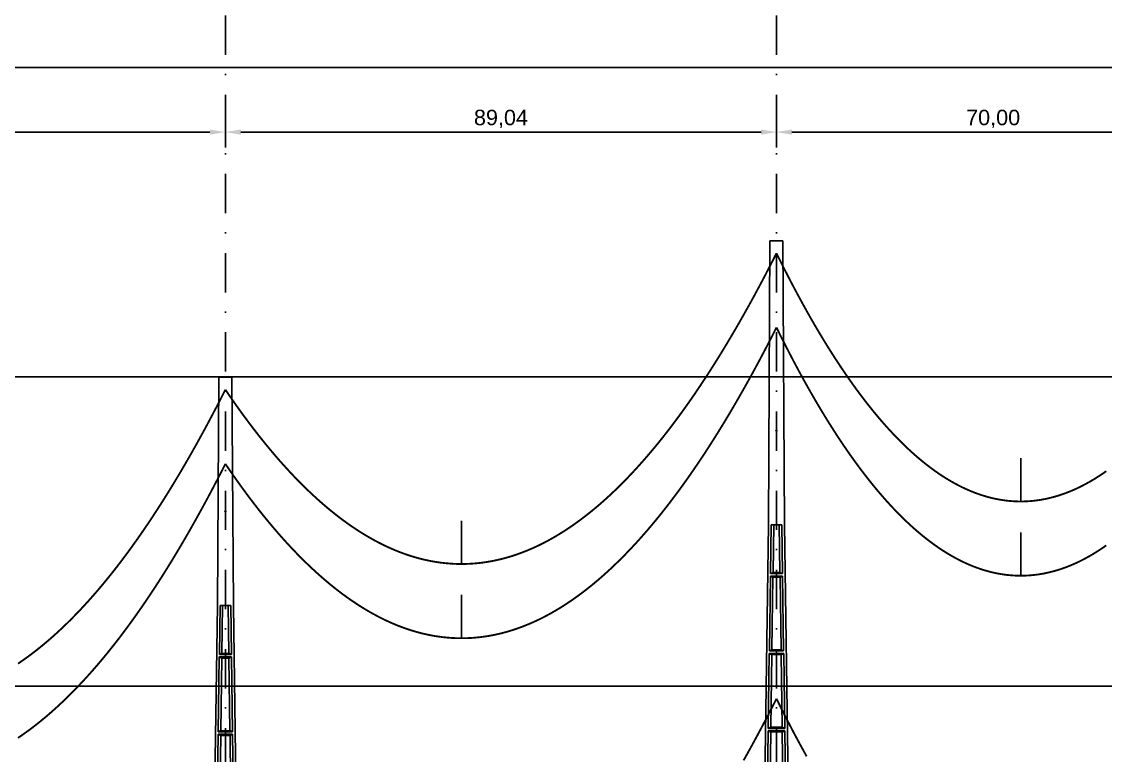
# Model space of a CAD drawing. Header units: metres. Extents: x -121 to 9872, y 3505 to 10721.
# Drawn here: x 5921.3 to 6096.4, y 9138.8 to 9257.4 of the extents above; entities that cross this region are included whole.
import ezdxf

# ---------------------------------------------------------------- set-up
doc = ezdxf.new("R2010")
doc.units = ezdxf.units.M
doc.header["$PDMODE"] = 2
doc.linetypes.add('DASHDOT', pattern=[25.4, 12.7, -6.35, 0, -6.35])
for name, color, linetype in [('CON-EOL- CA MAGNOLIA', 210, 'Continuous'), ('CON-EOL- PROJEÇÃO', 22, 'Continuous'), ('cotas', 7, 'Continuous'), ('Grade', 9, 'Continuous'), ('Ind.Rot', 8, 'DASHDOT'), ('POSTE DT', 7, 'Continuous')]:
    doc.layers.add(name, color=color, linetype=linetype)
doc.styles.get("Standard").update_dxf_attribs({"font": 'arial.ttf'})
doc.dimstyles.new('ISO-25', dxfattribs={"dimtxt": 2.5, "dimasz": 2.5, "dimexe": 1.25, "dimexo": 0.625, "dimtad": 1, "dimzin": 1, "dimtxsty": 'Standard', "dimcen": 2.5, "dimaunit": 1, "dimadec": 3, "dimazin": 3, "dimtfac": 1, "dimtmove": 0, "dimatfit": 3, "dimfxlon": 1, "dimarcsym": 0})

# ---------------------------------------------------------------- blocks, each defined once
blk = doc.blocks.new('*U1')
at = {"layer": 'POSTE DT', "extrusion": (0, 1, 0)}
for p, q in [((-3.31, 378.23), (-4.05, 262)), ((-3.31, 378.23), (3.31, 378.23)), ((3.31, 378.23), (4.06, 262)), ((-4.05, 262), (-7.72, 0)), ((-4.05, 262), (-4.05, 262)), ((-2.73, 262), (-3.08, 237.05)), ((-2.73, 262), (2.75, 262)), ((-1.42, 262), (-1.77, 237.57)), ((1.43, 262), (1.77, 237.57)), ((2.75, 262), (3.1, 237.05)), ((4.06, 262), (7.72, 0)), ((-3.1, 235.74), (-3.63, 197.65)), ((3.11, 235.73), (-3.1, 235.74)), ((3.1, 237.05), (-3.08, 237.05)), ((-1.8, 235.21), (-2.32, 198.19)), ((1.8, 235.21), (2.32, 198.19)), ((3.11, 235.73), (3.65, 197.65)), ((-3.65, 196.34), (-4.19, 158.25)), ((-2.35, 195.8), (-2.87, 158.8)), ((2.35, 195.8), (2.87, 158.8)), ((3.66, 196.34), (4.2, 158.25))]:
    blk.add_line(p, q, dxfattribs=at)
at = {"layer": 'POSTE DT', "ltscale": 3}
for points in [[(-3.65, 196.34), (3.66, 196.34)], [(-3.63, 197.65), (3.65, 197.65)]]:
    blk.add_lwpolyline(points, dxfattribs=at)
at = {"layer": 'POSTE DT'}
for points, knots in [([(0.25, 309.94), (0.25, 309.93), (0.25, 309.93), (0.25, 309.92), (0.25, 309.91), (0.25, 309.9), (0.25, 309.89), (0.24, 309.85), (0.22, 309.82), (0.19, 309.77), (0.16, 309.74), (0.11, 309.71), (0.08, 309.7), (0.01, 309.68), (-0.02, 309.68), (-0.08, 309.7), (-0.11, 309.71), (-0.16, 309.74), (-0.18, 309.76), (-0.21, 309.8), (-0.22, 309.82), (-0.24, 309.85), (-0.24, 309.87), (-0.25, 309.89), (-0.25, 309.9), (-0.25, 309.92), (-0.25, 309.92), (-0.25, 309.93), (-0.25, 309.94), (-0.25, 309.95), (-0.25, 309.95), (-0.25, 309.96), (-0.25, 309.97), (-0.24, 310), (-0.23, 310.02), (-0.21, 310.07), (-0.2, 310.09), (-0.15, 310.14), (-0.13, 310.15), (-0.07, 310.18), (-0.03, 310.19), (0.03, 310.19), (0.06, 310.18), (0.12, 310.16), (0.14, 310.14), (0.18, 310.11), (0.2, 310.09), (0.21, 310.06), (0.22, 310.05), (0.23, 310.04), (0.24, 310.01), (0.24, 309.99), (0.25, 309.97), (0.25, 309.96), (0.25, 309.95), (0.25, 309.94), (0.25, 309.94), (0.25, 309.94), (0.25, 309.94)], [-54.728303, -54.728303, -54.728303, -54.728303, -54.309038, -54.309038, -53.647169, -53.647169, -52.532885, -52.532885, -48.86224, -48.86224, -45.282765, -45.282765, -41.52867, -41.52867, -37.867486, -37.867486, -34.454589, -34.454589, -31.301423, -31.301423, -28.48103, -28.48103, -26.961755, -26.961755, -25.7544, -25.7544, -25.136228, -25.136228, -24.64409, -24.64409, -24.094201, -24.094201, -23.191199, -23.191199, -20.494482, -20.494482, -17.342863, -17.342863, -13.645538, -13.645538, -9.835989, -9.835989, -6.296781, -6.296781, -3.005029, -3.005029, 0, 0, 0, 1.527594, 1.527594, 3.697216, 3.697216, 4.489727, 4.489727, 5.01438, 5.01438, 5.095313, 5.095313, 5.095313, 5.095313]), ([(-1.77, 237.57), (-1.99, 237.49), (-2.21, 237.4), (-2.64, 237.22), (-2.86, 237.14), (-3.08, 237.05)], [0, 0, 0, 0, 56.660495, 56.660495, 113.412826, 113.412826, 113.412826, 113.412826]), ([(1.77, 237.57), (1.18, 237.57), (0.59, 237.57), (-0.59, 237.57), (-1.18, 237.57), (-1.77, 237.57)], [0, 0, 0, 0, 67.306894, 67.306894, 134.614447, 134.614447, 134.614447, 134.614447]), ([(3.1, 237.05), (2.87, 237.14), (2.65, 237.23), (2.21, 237.4), (1.99, 237.49), (1.77, 237.57)], [0, 0, 0, 0, 56.738948, 56.738948, 113.38731, 113.38731, 113.38731, 113.38731]), ([(-3.1, 235.74), (-2.88, 235.65), (-2.67, 235.56), (-2.23, 235.39), (-2.02, 235.3), (-1.8, 235.21)], [0.055576, 0.055576, 0.055576, 0.055576, 56.767409, 56.767409, 113.50757, 113.50757, 113.50757, 113.50757]), ([(-1.8, 235.21), (-1.2, 235.21), (-0.6, 235.21), (0.6, 235.21), (1.2, 235.21), (1.8, 235.21)], [0, 0, 0, 0, 68.567797, 68.567797, 137.136247, 137.136247, 137.136247, 137.136247]), ([(1.8, 235.21), (2.02, 235.3), (2.24, 235.38), (2.68, 235.56), (2.89, 235.65), (3.11, 235.73)], [0, 0, 0, 0, 56.845349, 56.845349, 113.599799, 113.599799, 113.599799, 113.599799]), ([(-3.65, 196.34), (-3.43, 196.25), (-3.22, 196.16), (-2.78, 195.98), (-2.57, 195.89), (-2.35, 195.8)], [0.054307, 0.054307, 0.054307, 0.054307, 63.527131, 63.527131, 127.063246, 127.063246, 127.063246, 127.063246]), ([(-2.32, 198.19), (-2.54, 198.1), (-2.76, 198.01), (-3.2, 197.83), (-3.41, 197.74), (-3.63, 197.65)], [0, 0, 0, 0, 63.412073, 63.412073, 126.777421, 126.777421, 126.777421, 126.777421]), ([(-2.35, 195.8), (-1.57, 195.8), (-0.78, 195.8), (0.79, 195.8), (1.57, 195.8), (2.35, 195.8)], [0, 0, 0, 0, 89.585713, 89.585713, 179.17191, 179.17191, 179.17191, 179.17191]), ([(2.32, 198.19), (1.55, 198.19), (0.77, 198.19), (-0.77, 198.19), (-1.55, 198.19), (-2.32, 198.19)], [0, 0, 0, 0, 88.31008, 88.31008, 176.620652, 176.620652, 176.620652, 176.620652]), ([(3.65, 197.65), (3.43, 197.74), (3.2, 197.83), (2.76, 198.01), (2.54, 198.1), (2.32, 198.19)], [0, 0, 0, 0, 63.488119, 63.488119, 126.880939, 126.880939, 126.880939, 126.880939]), ([(2.35, 195.8), (2.57, 195.89), (2.79, 195.98), (3.23, 196.16), (3.45, 196.25), (3.66, 196.34)], [0, 0, 0, 0, 63.60246, 63.60246, 127.109696, 127.109696, 127.109696, 127.109696])]:
    blk.add_open_spline(points, degree=3, knots=knots, dxfattribs=at)
blk = doc.blocks.new('*U10')
at = {"layer": 'POSTE DT', "extrusion": (0, 1, 0)}
for p, q in [((-3.31, 406.59), (-4.05, 262)), ((-3.31, 406.59), (3.31, 406.59)), ((3.31, 406.59), (4.06, 262)), ((-4.05, 262), (-7.72, 0)), ((-4.05, 262), (-4.05, 262)), ((-2.73, 262), (-3.08, 237.05)), ((-2.73, 262), (2.75, 262)), ((-1.42, 262), (-1.77, 237.57)), ((1.43, 262), (1.77, 237.57)), ((2.75, 262), (3.1, 237.05)), ((4.06, 262), (7.72, 0)), ((-3.1, 235.74), (-3.63, 197.65)), ((3.11, 235.73), (-3.1, 235.74)), ((3.1, 237.05), (-3.08, 237.05)), ((-1.8, 235.21), (-2.32, 198.19)), ((1.8, 235.21), (2.32, 198.19)), ((3.11, 235.73), (3.65, 197.65)), ((-3.65, 196.34), (-4.19, 158.25)), ((-2.35, 195.8), (-2.87, 158.8)), ((2.35, 195.8), (2.87, 158.8)), ((3.66, 196.34), (4.2, 158.25)), ((-4.21, 156.94), (-4.74, 118.85)), ((-2.9, 156.39), (-3.42, 119.41)), ((2.91, 156.39), (3.42, 119.41)), ((4.21, 156.94), (4.75, 118.85))]:
    blk.add_line(p, q, dxfattribs=at)
at = {"layer": 'POSTE DT', "ltscale": 3}
for points in [[(-3.65, 196.34), (3.66, 196.34)], [(-3.63, 197.65), (3.65, 197.65)], [(-4.21, 156.94), (4.21, 156.94)], [(4.2, 158.25), (-4.19, 158.25)]]:
    blk.add_lwpolyline(points, dxfattribs=at)
at = {"layer": 'POSTE DT'}
for points, knots in [([(0.25, 309.94), (0.25, 309.93), (0.25, 309.93), (0.25, 309.92), (0.25, 309.91), (0.25, 309.9), (0.25, 309.89), (0.24, 309.85), (0.22, 309.82), (0.19, 309.77), (0.16, 309.74), (0.11, 309.71), (0.08, 309.7), (0.01, 309.68), (-0.02, 309.68), (-0.08, 309.7), (-0.11, 309.71), (-0.16, 309.74), (-0.18, 309.76), (-0.21, 309.8), (-0.22, 309.82), (-0.24, 309.85), (-0.24, 309.87), (-0.25, 309.89), (-0.25, 309.9), (-0.25, 309.92), (-0.25, 309.92), (-0.25, 309.93), (-0.25, 309.94), (-0.25, 309.95), (-0.25, 309.95), (-0.25, 309.96), (-0.25, 309.97), (-0.24, 310), (-0.23, 310.02), (-0.21, 310.07), (-0.2, 310.09), (-0.15, 310.14), (-0.13, 310.15), (-0.07, 310.18), (-0.03, 310.19), (0.03, 310.19), (0.06, 310.18), (0.12, 310.16), (0.14, 310.14), (0.18, 310.11), (0.2, 310.09), (0.21, 310.06), (0.22, 310.05), (0.23, 310.04), (0.24, 310.01), (0.24, 309.99), (0.25, 309.97), (0.25, 309.96), (0.25, 309.95), (0.25, 309.94), (0.25, 309.94), (0.25, 309.94), (0.25, 309.94)], [-54.728303, -54.728303, -54.728303, -54.728303, -54.309038, -54.309038, -53.647169, -53.647169, -52.532885, -52.532885, -48.86224, -48.86224, -45.282765, -45.282765, -41.52867, -41.52867, -37.867486, -37.867486, -34.454589, -34.454589, -31.301423, -31.301423, -28.48103, -28.48103, -26.961755, -26.961755, -25.7544, -25.7544, -25.136228, -25.136228, -24.64409, -24.64409, -24.094201, -24.094201, -23.191199, -23.191199, -20.494482, -20.494482, -17.342863, -17.342863, -13.645538, -13.645538, -9.835989, -9.835989, -6.296781, -6.296781, -3.005029, -3.005029, 0, 0, 0, 1.527594, 1.527594, 3.697216, 3.697216, 4.489727, 4.489727, 5.01438, 5.01438, 5.095313, 5.095313, 5.095313, 5.095313]), ([(-1.77, 237.57), (-1.99, 237.49), (-2.21, 237.4), (-2.64, 237.22), (-2.86, 237.14), (-3.08, 237.05)], [0, 0, 0, 0, 56.660495, 56.660495, 113.412826, 113.412826, 113.412826, 113.412826]), ([(1.77, 237.57), (1.18, 237.57), (0.59, 237.57), (-0.59, 237.57), (-1.18, 237.57), (-1.77, 237.57)], [0, 0, 0, 0, 67.306894, 67.306894, 134.614447, 134.614447, 134.614447, 134.614447]), ([(3.1, 237.05), (2.87, 237.14), (2.65, 237.23), (2.21, 237.4), (1.99, 237.49), (1.77, 237.57)], [0, 0, 0, 0, 56.738948, 56.738948, 113.38731, 113.38731, 113.38731, 113.38731]), ([(-3.1, 235.74), (-2.88, 235.65), (-2.67, 235.56), (-2.23, 235.39), (-2.02, 235.3), (-1.8, 235.21)], [0.055576, 0.055576, 0.055576, 0.055576, 56.767409, 56.767409, 113.50757, 113.50757, 113.50757, 113.50757]), ([(-1.8, 235.21), (-1.2, 235.21), (-0.6, 235.21), (0.6, 235.21), (1.2, 235.21), (1.8, 235.21)], [0, 0, 0, 0, 68.567797, 68.567797, 137.136247, 137.136247, 137.136247, 137.136247]), ([(1.8, 235.21), (2.02, 235.3), (2.24, 235.38), (2.68, 235.56), (2.89, 235.65), (3.11, 235.73)], [0, 0, 0, 0, 56.845349, 56.845349, 113.599799, 113.599799, 113.599799, 113.599799]), ([(-3.65, 196.34), (-3.43, 196.25), (-3.22, 196.16), (-2.78, 195.98), (-2.57, 195.89), (-2.35, 195.8)], [0.054307, 0.054307, 0.054307, 0.054307, 63.527131, 63.527131, 127.063246, 127.063246, 127.063246, 127.063246]), ([(-2.32, 198.19), (-2.54, 198.1), (-2.76, 198.01), (-3.2, 197.83), (-3.41, 197.74), (-3.63, 197.65)], [0, 0, 0, 0, 63.412073, 63.412073, 126.777421, 126.777421, 126.777421, 126.777421]), ([(-2.35, 195.8), (-1.57, 195.8), (-0.78, 195.8), (0.79, 195.8), (1.57, 195.8), (2.35, 195.8)], [0, 0, 0, 0, 89.585713, 89.585713, 179.17191, 179.17191, 179.17191, 179.17191]), ([(2.32, 198.19), (1.55, 198.19), (0.77, 198.19), (-0.77, 198.19), (-1.55, 198.19), (-2.32, 198.19)], [0, 0, 0, 0, 88.31008, 88.31008, 176.620652, 176.620652, 176.620652, 176.620652]), ([(3.65, 197.65), (3.43, 197.74), (3.2, 197.83), (2.76, 198.01), (2.54, 198.1), (2.32, 198.19)], [0, 0, 0, 0, 63.488119, 63.488119, 126.880939, 126.880939, 126.880939, 126.880939]), ([(2.35, 195.8), (2.57, 195.89), (2.79, 195.98), (3.23, 196.16), (3.45, 196.25), (3.66, 196.34)], [0, 0, 0, 0, 63.60246, 63.60246, 127.109696, 127.109696, 127.109696, 127.109696]), ([(-4.21, 156.94), (-3.99, 156.85), (-3.77, 156.75), (-3.34, 156.57), (-3.12, 156.48), (-2.9, 156.39)], [0.053423, 0.053423, 0.053423, 0.053423, 70.429742, 70.429742, 140.90167, 140.90167, 140.90167, 140.90167]), ([(-2.87, 158.8), (-3.09, 158.71), (-3.31, 158.62), (-3.75, 158.43), (-3.97, 158.34), (-4.19, 158.25)], [0, 0, 0, 0, 70.301707, 70.301707, 140.590947, 140.590947, 140.590947, 140.590947]), ([(-2.9, 156.39), (-1.94, 156.39), (-0.97, 156.39), (0.97, 156.39), (1.94, 156.39), (2.91, 156.39)], [0, 0, 0, 0, 110.60219, 110.60219, 221.20473, 221.20473, 221.20473, 221.20473]), ([(2.87, 158.8), (1.92, 158.8), (0.96, 158.8), (-0.96, 158.8), (-1.91, 158.8), (-2.87, 158.8)], [0, 0, 0, 0, 109.314454, 109.314454, 218.629264, 218.629264, 218.629264, 218.629264]), ([(4.2, 158.25), (3.98, 158.34), (3.76, 158.44), (3.31, 158.62), (3.09, 158.71), (2.87, 158.8)], [0, 0, 0, 0, 70.379198, 70.379198, 140.659718, 140.659718, 140.659718, 140.659718]), ([(2.91, 156.39), (3.12, 156.48), (3.34, 156.57), (3.78, 156.75), (4, 156.85), (4.21, 156.94)], [0, 0, 0, 0, 70.506649, 70.506649, 140.914701, 140.914701, 140.914701, 140.914701])]:
    blk.add_open_spline(points, degree=3, knots=knots, dxfattribs=at)
blk = doc.blocks.new('*D115')
at = {"layer": 'cotas', "color": 0, "lineweight": -2, "transparency": 16777216}
for p, q in [((5860.7, 9237.06), (5860.7, 9240.81)), ((5863.2, 9239.56), (5951.76, 9239.56)), ((5954.26, 9237.06), (5954.26, 9240.81))]:
    blk.add_line(p, q, dxfattribs=at)
at = {"layer": 'cotas', "color": 0, "transparency": 16777216}
for points in [[(5863.2, 9239.98), (5863.2, 9239.14), (5860.7, 9239.56)], [(5951.76, 9239.98), (5951.76, 9239.14), (5954.26, 9239.56)]]:
    blk.add_solid(points, dxfattribs=at)
at = {"layer": 'Defpoints', "color": 0, "transparency": 16777216}
for p in [(5954.26, 9239.56), (5954.26, 9199.93), (5860.7, 9185.23)]:
    blk.add_point(p, dxfattribs=at)
at = {"layer": 'cotas', "color": 0, "transparency": 16777216, "insert": (5907.48, 9241.69), "char_height": 2.5, "attachment_point": 5}
blk.add_mtext('93,56', dxfattribs=at)
blk = doc.blocks.new('*D116')
at = {"layer": 'cotas', "color": 0, "lineweight": -2, "transparency": 16777216}
for p, q in [((5954.26, 9237.06), (5954.26, 9240.81)), ((5956.76, 9239.56), (6040.81, 9239.56)), ((6043.31, 9237.06), (6043.31, 9240.81))]:
    blk.add_line(p, q, dxfattribs=at)
at = {"layer": 'cotas', "color": 0, "transparency": 16777216}
for points in [[(5956.76, 9239.98), (5956.76, 9239.14), (5954.26, 9239.56)], [(6040.81, 9239.98), (6040.81, 9239.14), (6043.31, 9239.56)]]:
    blk.add_solid(points, dxfattribs=at)
at = {"layer": 'Defpoints', "color": 0, "transparency": 16777216}
for p in [(6043.31, 9239.56), (6043.31, 9221.98), (5954.26, 9199.93)]:
    blk.add_point(p, dxfattribs=at)
at = {"layer": 'cotas', "color": 0, "transparency": 16777216, "insert": (5998.79, 9241.69), "char_height": 2.5, "attachment_point": 5}
blk.add_mtext('89,04', dxfattribs=at)
blk = doc.blocks.new('*D117')
at = {"layer": 'cotas', "color": 0, "lineweight": -2, "transparency": 16777216}
for p, q in [((6043.31, 9237.06), (6043.31, 9240.81)), ((6045.81, 9239.56), (6110.81, 9239.56)), ((6113.31, 9237.06), (6113.31, 9240.81))]:
    blk.add_line(p, q, dxfattribs=at)
at = {"layer": 'cotas', "color": 0, "transparency": 16777216}
for points in [[(6045.81, 9239.98), (6045.81, 9239.14), (6043.31, 9239.56)], [(6110.81, 9239.98), (6110.81, 9239.14), (6113.31, 9239.56)]]:
    blk.add_solid(points, dxfattribs=at)
at = {"layer": 'Defpoints', "color": 0, "transparency": 16777216}
for p in [(6113.31, 9239.56), (6043.31, 9221.98), (6113.31, 9205.84)]:
    blk.add_point(p, dxfattribs=at)
at = {"layer": 'cotas', "color": 0, "transparency": 16777216, "insert": (6078.31, 9241.69), "char_height": 2.5, "attachment_point": 5}
blk.add_mtext('70,00', dxfattribs=at)

msp = doc.modelspace()

# ---------------------------------------------------------------- linework, layer by layer
at = {"layer": 'CON-EOL- CA MAGNOLIA'}
for p, q in [((6082.775, 9179.858), (6082.775, 9186.858)), ((5992.412, 9169.752), (5992.412, 9176.752)), ((6082.775, 9167.858), (6082.775, 9174.858)), ((6082.775, 9167.858), (6082.775, 9174.858)), ((5992.412, 9157.752), (5992.412, 9164.752)), ((5992.412, 9157.752), (5992.412, 9164.752))]:
    msp.add_line(p, q, dxfattribs=at)
at = {"layer": 'CON-EOL- CA MAGNOLIA', "const_width": 0.3}
for points in [[(5954.264, 9197.93), (5954.707, 9197.278), (5955.15, 9196.634), (5955.593, 9195.998), (5956.036, 9195.369), (5956.479, 9194.748), (5956.922, 9194.134), (5957.365, 9193.528), (5957.808, 9192.93), (5958.251, 9192.34), (5958.694, 9191.757), (5959.137, 9191.182), (5959.58, 9190.614), (5960.023, 9190.054), (5960.466, 9189.502), (5960.909, 9188.957), (5961.352, 9188.42), (5961.795, 9187.891), (5962.238, 9187.369), (5962.681, 9186.855), (5963.124, 9186.349), (5963.567, 9185.85), (5964.01, 9185.359), (5964.453, 9184.875), (5964.896, 9184.399), (5965.339, 9183.931), (5965.782, 9183.47), (5966.225, 9183.017), (5966.668, 9182.572), (5967.111, 9182.134), (5967.554, 9181.704), (5967.997, 9181.282), (5968.44, 9180.867), (5968.883, 9180.46), (5969.326, 9180.06), (5969.769, 9179.668), (5970.212, 9179.283), (5970.655, 9178.907), (5971.098, 9178.537), (5971.541, 9178.176), (5971.984, 9177.822), (5972.427, 9177.475), (5972.87, 9177.137), (5973.313, 9176.806), (5973.756, 9176.482), (5974.199, 9176.166), (5974.642, 9175.858), (5975.085, 9175.557), (5975.528, 9175.264), (5975.971, 9174.978), (5976.414, 9174.7), (5976.857, 9174.43), (5977.3, 9174.167), (5977.743, 9173.912), (5978.186, 9173.665), (5978.629, 9173.425), (5979.072, 9173.192), (5979.515, 9172.968), (5979.958, 9172.751), (5980.401, 9172.541), (5980.844, 9172.339), (5981.287, 9172.145), (5981.73, 9171.958), (5982.173, 9171.779), (5982.616, 9171.607), (5983.059, 9171.443), (5983.502, 9171.287), (5983.945, 9171.138), (5984.388, 9170.997), (5984.831, 9170.863), (5985.274, 9170.737), (5985.717, 9170.619), (5986.16, 9170.508), (5986.603, 9170.405), (5987.046, 9170.309), (5987.489, 9170.221), (5987.932, 9170.14), (5988.375, 9170.067), (5988.818, 9170.002), (5989.261, 9169.944), (5989.704, 9169.894), (5990.147, 9169.852), (5990.59, 9169.817), (5991.033, 9169.789), (5991.476, 9169.769), (5991.919, 9169.757), (5992.362, 9169.752), (5992.805, 9169.755), (5993.248, 9169.766), (5993.691, 9169.784), (5994.134, 9169.81), (5994.577, 9169.843), (5995.02, 9169.884), (5995.463, 9169.932), (5995.906, 9169.988), (5996.349, 9170.052), (5996.792, 9170.123), (5997.235, 9170.202), (5997.678, 9170.288), (5998.121, 9170.382), (5998.564, 9170.484), (5999.008, 9170.593), (5999.451, 9170.71), (5999.894, 9170.834), (6000.337, 9170.966), (6000.78, 9171.106), (6001.223, 9171.253), (6001.666, 9171.407), (6002.109, 9171.57), (6002.552, 9171.74), (6002.995, 9171.917), (6003.438, 9172.102), (6003.881, 9172.295), (6004.324, 9172.495), (6004.767, 9172.703), (6005.21, 9172.918), (6005.653, 9173.141), (6006.096, 9173.372), (6006.539, 9173.61), (6006.982, 9173.856), (6007.425, 9174.11), (6007.868, 9174.371), (6008.311, 9174.639), (6008.754, 9174.915), (6009.197, 9175.199), (6009.64, 9175.491), (6010.083, 9175.79), (6010.526, 9176.096), (6010.969, 9176.411), (6011.412, 9176.732), (6011.855, 9177.062), (6012.298, 9177.399), (6012.741, 9177.744), (6013.184, 9178.096), (6013.627, 9178.456), (6014.07, 9178.823), (6014.513, 9179.198), (6014.956, 9179.581), (6015.399, 9179.971), (6015.842, 9180.369), (6016.285, 9180.775), (6016.728, 9181.188), (6017.171, 9181.609), (6017.614, 9182.038), (6018.057, 9182.474), (6018.5, 9182.917), (6018.943, 9183.369), (6019.386, 9183.827), (6019.829, 9184.294), (6020.272, 9184.768), (6020.715, 9185.25), (6021.158, 9185.739), (6021.601, 9186.237), (6022.044, 9186.741), (6022.487, 9187.254), (6022.93, 9187.774), (6023.373, 9188.301), (6023.816, 9188.836), (6024.259, 9189.379), (6024.702, 9189.93), (6025.145, 9190.488), (6025.588, 9191.054), (6026.031, 9191.628), (6026.474, 9192.209), (6026.917, 9192.797), (6027.36, 9193.394), (6027.803, 9193.998), (6028.246, 9194.61), (6028.689, 9195.229), (6029.132, 9195.856), (6029.575, 9196.491), (6030.018, 9197.133), (6030.461, 9197.783), (6030.904, 9198.441), (6031.347, 9199.107), (6031.79, 9199.78), (6032.233, 9200.46), (6032.676, 9201.149), (6033.119, 9201.845), (6033.562, 9202.549), (6034.005, 9203.26), (6034.448, 9203.979), (6034.891, 9204.706), (6035.334, 9205.441), (6035.777, 9206.183), (6036.22, 9206.933), (6036.663, 9207.691), (6037.106, 9208.456), (6037.549, 9209.229), (6037.992, 9210.01), (6038.435, 9210.798), (6038.878, 9211.594), (6039.321, 9212.398), (6039.764, 9213.21), (6040.207, 9214.029), (6040.65, 9214.856), (6041.093, 9215.691), (6041.536, 9216.533), (6041.979, 9217.383), (6042.422, 9218.241), (6042.865, 9219.107), (6043.308, 9219.98)], [(6043.308, 9219.98), (6043.656, 9219.273), (6044.005, 9218.572), (6044.353, 9217.877), (6044.701, 9217.189), (6045.049, 9216.507), (6045.398, 9215.831), (6045.746, 9215.162), (6046.094, 9214.499), (6046.442, 9213.843), (6046.791, 9213.192), (6047.139, 9212.549), (6047.487, 9211.911), (6047.835, 9211.28), (6048.184, 9210.655), (6048.532, 9210.036), (6048.88, 9209.424), (6049.228, 9208.818), (6049.577, 9208.218), (6049.925, 9207.625), (6050.273, 9207.038), (6050.622, 9206.458), (6050.97, 9205.883), (6051.318, 9205.315), (6051.666, 9204.753), (6052.015, 9204.198), (6052.363, 9203.649), (6052.711, 9203.106), (6053.059, 9202.569), (6053.408, 9202.039), (6053.756, 9201.515), (6054.104, 9200.998), (6054.452, 9200.486), (6054.801, 9199.981), (6055.149, 9199.483), (6055.497, 9198.99), (6055.845, 9198.504), (6056.194, 9198.024), (6056.542, 9197.55), (6056.89, 9197.083), (6057.239, 9196.622), (6057.587, 9196.167), (6057.935, 9195.719), (6058.283, 9195.277), (6058.632, 9194.841), (6058.98, 9194.411), (6059.328, 9193.988), (6059.676, 9193.571), (6060.025, 9193.16), (6060.373, 9192.755), (6060.721, 9192.357), (6061.069, 9191.965), (6061.418, 9191.579), (6061.766, 9191.2), (6062.114, 9190.826), (6062.463, 9190.459), (6062.811, 9190.099), (6063.159, 9189.744), (6063.507, 9189.396), (6063.856, 9189.054), (6064.204, 9188.718), (6064.552, 9188.389), (6064.9, 9188.066), (6065.249, 9187.749), (6065.597, 9187.438), (6065.945, 9187.134), (6066.293, 9186.836), (6066.642, 9186.544), (6066.99, 9186.258), (6067.338, 9185.979), (6067.686, 9185.706), (6068.035, 9185.439), (6068.383, 9185.178), (6068.731, 9184.923), (6069.08, 9184.675), (6069.428, 9184.433), (6069.776, 9184.198), (6070.124, 9183.968), (6070.473, 9183.745), (6070.821, 9183.528), (6071.169, 9183.317), (6071.517, 9183.113), (6071.866, 9182.914), (6072.214, 9182.722), (6072.562, 9182.537), (6072.91, 9182.357), (6073.259, 9182.183), (6073.607, 9182.016), (6073.955, 9181.856), (6074.303, 9181.701), (6074.652, 9181.552), (6075, 9181.41), (6075.348, 9181.274), (6075.697, 9181.145), (6076.045, 9181.021), (6076.393, 9180.904), (6076.741, 9180.793), (6077.09, 9180.688), (6077.438, 9180.59), (6077.786, 9180.497), (6078.134, 9180.411), (6078.483, 9180.331), (6078.831, 9180.258), (6079.179, 9180.19), (6079.527, 9180.129), (6079.876, 9180.074), (6080.224, 9180.025), (6080.572, 9179.983), (6080.92, 9179.947), (6081.269, 9179.917), (6081.617, 9179.893), (6081.965, 9179.875), (6082.314, 9179.864), (6082.662, 9179.859), (6083.01, 9179.86), (6083.358, 9179.867), (6083.707, 9179.881), (6084.055, 9179.9), (6084.403, 9179.926), (6084.751, 9179.959), (6085.1, 9179.997), (6085.448, 9180.042), (6085.796, 9180.093), (6086.144, 9180.15), (6086.493, 9180.213), (6086.841, 9180.283), (6087.189, 9180.359), (6087.537, 9180.441), (6087.886, 9180.529), (6088.234, 9180.623), (6088.582, 9180.724), (6088.931, 9180.831), (6089.279, 9180.944), (6089.627, 9181.064), (6089.975, 9181.189), (6090.324, 9181.321), (6090.672, 9181.459), (6091.02, 9181.604), (6091.368, 9181.754), (6091.717, 9181.911), (6092.065, 9182.074), (6092.413, 9182.243), (6092.761, 9182.419), (6093.11, 9182.601), (6093.458, 9182.789), (6093.806, 9182.983), (6094.154, 9183.183), (6094.503, 9183.39), (6094.851, 9183.603), (6095.199, 9183.822), (6095.548, 9184.048), (6095.896, 9184.279), (6096.244, 9184.517), (6096.592, 9184.761)], [(5954.264, 9185.93), (5954.707, 9185.278), (5955.15, 9184.634), (5955.593, 9183.998), (5956.036, 9183.369), (5956.479, 9182.748), (5956.922, 9182.134), (5957.365, 9181.528), (5957.808, 9180.93), (5958.251, 9180.34), (5958.694, 9179.757), (5959.137, 9179.182), (5959.58, 9178.614), (5960.023, 9178.054), (5960.466, 9177.502), (5960.909, 9176.957), (5961.352, 9176.42), (5961.795, 9175.891), (5962.238, 9175.369), (5962.681, 9174.855), (5963.124, 9174.349), (5963.567, 9173.85), (5964.01, 9173.359), (5964.453, 9172.875), (5964.896, 9172.399), (5965.339, 9171.931), (5965.782, 9171.47), (5966.225, 9171.017), (5966.668, 9170.572), (5967.111, 9170.134), (5967.554, 9169.704), (5967.997, 9169.282), (5968.44, 9168.867), (5968.883, 9168.46), (5969.326, 9168.06), (5969.769, 9167.668), (5970.212, 9167.283), (5970.655, 9166.907), (5971.098, 9166.537), (5971.541, 9166.176), (5971.984, 9165.822), (5972.427, 9165.475), (5972.87, 9165.137), (5973.313, 9164.805), (5973.756, 9164.482), (5974.199, 9164.166), (5974.642, 9163.858), (5975.085, 9163.557), (5975.528, 9163.264), (5975.971, 9162.978), (5976.414, 9162.7), (5976.857, 9162.43), (5977.3, 9162.167), (5977.743, 9161.912), (5978.186, 9161.665), (5978.629, 9161.425), (5979.072, 9161.192), (5979.515, 9160.968), (5979.958, 9160.751), (5980.401, 9160.541), (5980.844, 9160.339), (5981.287, 9160.145), (5981.73, 9159.958), (5982.173, 9159.779), (5982.616, 9159.607), (5983.059, 9159.443), (5983.502, 9159.287), (5983.945, 9159.138), (5984.388, 9158.997), (5984.831, 9158.863), (5985.274, 9158.737), (5985.717, 9158.619), (5986.16, 9158.508), (5986.603, 9158.404), (5987.046, 9158.309), (5987.489, 9158.221), (5987.932, 9158.14), (5988.375, 9158.067), (5988.818, 9158.002), (5989.261, 9157.944), (5989.704, 9157.894), (5990.147, 9157.851), (5990.59, 9157.816), (5991.033, 9157.789), (5991.476, 9157.769), (5991.919, 9157.757), (5992.362, 9157.752), (5992.805, 9157.755), (5993.248, 9157.766), (5993.691, 9157.784), (5994.134, 9157.81), (5994.577, 9157.843), (5995.02, 9157.884), (5995.463, 9157.932), (5995.906, 9157.988), (5996.349, 9158.052), (5996.792, 9158.123), (5997.235, 9158.202), (5997.678, 9158.288), (5998.121, 9158.382), (5998.564, 9158.484), (5999.008, 9158.593), (5999.451, 9158.71), (5999.894, 9158.834), (6000.337, 9158.966), (6000.78, 9159.106), (6001.223, 9159.253), (6001.666, 9159.407), (6002.109, 9159.57), (6002.552, 9159.74), (6002.995, 9159.917), (6003.438, 9160.102), (6003.881, 9160.295), (6004.324, 9160.495), (6004.767, 9160.703), (6005.21, 9160.918), (6005.653, 9161.141), (6006.096, 9161.372), (6006.539, 9161.61), (6006.982, 9161.856), (6007.425, 9162.11), (6007.868, 9162.371), (6008.311, 9162.639), (6008.754, 9162.915), (6009.197, 9163.199), (6009.64, 9163.491), (6010.083, 9163.79), (6010.526, 9164.096), (6010.969, 9164.411), (6011.412, 9164.732), (6011.855, 9165.062), (6012.298, 9165.399), (6012.741, 9165.744), (6013.184, 9166.096), (6013.627, 9166.456), (6014.07, 9166.823), (6014.513, 9167.198), (6014.956, 9167.581), (6015.399, 9167.971), (6015.842, 9168.369), (6016.285, 9168.775), (6016.728, 9169.188), (6017.171, 9169.609), (6017.614, 9170.037), (6018.057, 9170.473), (6018.5, 9170.917), (6018.943, 9171.368), (6019.386, 9171.827), (6019.829, 9172.294), (6020.272, 9172.768), (6020.715, 9173.25), (6021.158, 9173.739), (6021.601, 9174.237), (6022.044, 9174.741), (6022.487, 9175.254), (6022.93, 9175.774), (6023.373, 9176.301), (6023.816, 9176.836), (6024.259, 9177.379), (6024.702, 9177.93), (6025.145, 9178.488), (6025.588, 9179.054), (6026.031, 9179.627), (6026.474, 9180.209), (6026.917, 9180.797), (6027.36, 9181.394), (6027.803, 9181.998), (6028.246, 9182.61), (6028.689, 9183.229), (6029.132, 9183.856), (6029.575, 9184.491), (6030.018, 9185.133), (6030.461, 9185.784), (6030.904, 9186.441), (6031.347, 9187.107), (6031.79, 9187.78), (6032.233, 9188.461), (6032.676, 9189.149), (6033.119, 9189.845), (6033.562, 9190.549), (6034.005, 9191.26), (6034.448, 9191.98), (6034.891, 9192.706), (6035.334, 9193.441), (6035.777, 9194.183), (6036.22, 9194.933), (6036.663, 9195.691), (6037.106, 9196.456), (6037.549, 9197.229), (6037.992, 9198.01), (6038.435, 9198.798), (6038.878, 9199.594), (6039.321, 9200.398), (6039.764, 9201.21), (6040.207, 9202.029), (6040.65, 9202.856), (6041.093, 9203.691), (6041.536, 9204.533), (6041.979, 9205.383), (6042.422, 9206.241), (6042.865, 9207.107), (6043.308, 9207.98)], [(5954.264, 9185.93), (5954.707, 9185.278), (5955.15, 9184.634), (5955.593, 9183.998), (5956.036, 9183.369), (5956.479, 9182.748), (5956.922, 9182.134), (5957.365, 9181.528), (5957.808, 9180.93), (5958.251, 9180.34), (5958.694, 9179.757), (5959.137, 9179.182), (5959.58, 9178.614), (5960.023, 9178.054), (5960.466, 9177.502), (5960.909, 9176.957), (5961.352, 9176.42), (5961.795, 9175.891), (5962.238, 9175.369), (5962.681, 9174.855), (5963.124, 9174.349), (5963.567, 9173.85), (5964.01, 9173.359), (5964.453, 9172.875), (5964.896, 9172.399), (5965.339, 9171.931), (5965.782, 9171.47), (5966.225, 9171.017), (5966.668, 9170.572), (5967.111, 9170.134), (5967.554, 9169.704), (5967.997, 9169.282), (5968.44, 9168.867), (5968.883, 9168.46), (5969.326, 9168.06), (5969.769, 9167.668), (5970.212, 9167.283), (5970.655, 9166.907), (5971.098, 9166.537), (5971.541, 9166.176), (5971.984, 9165.822), (5972.427, 9165.475), (5972.87, 9165.137), (5973.313, 9164.806), (5973.756, 9164.482), (5974.199, 9164.166), (5974.642, 9163.858), (5975.085, 9163.557), (5975.528, 9163.264), (5975.971, 9162.978), (5976.414, 9162.7), (5976.857, 9162.43), (5977.3, 9162.167), (5977.743, 9161.912), (5978.186, 9161.665), (5978.629, 9161.425), (5979.072, 9161.192), (5979.515, 9160.968), (5979.958, 9160.751), (5980.401, 9160.541), (5980.844, 9160.339), (5981.287, 9160.145), (5981.73, 9159.958), (5982.173, 9159.779), (5982.616, 9159.607), (5983.059, 9159.443), (5983.502, 9159.287), (5983.945, 9159.138), (5984.388, 9158.997), (5984.831, 9158.863), (5985.274, 9158.737), (5985.717, 9158.619), (5986.16, 9158.508), (5986.603, 9158.405), (5987.046, 9158.309), (5987.489, 9158.221), (5987.932, 9158.14), (5988.375, 9158.067), (5988.818, 9158.002), (5989.261, 9157.944), (5989.704, 9157.894), (5990.147, 9157.852), (5990.59, 9157.817), (5991.033, 9157.789), (5991.476, 9157.769), (5991.919, 9157.757), (5992.362, 9157.752), (5992.805, 9157.755), (5993.248, 9157.766), (5993.691, 9157.784), (5994.134, 9157.81), (5994.577, 9157.843), (5995.02, 9157.884), (5995.463, 9157.932), (5995.906, 9157.988), (5996.349, 9158.052), (5996.792, 9158.123), (5997.235, 9158.202), (5997.678, 9158.288), (5998.121, 9158.382), (5998.564, 9158.484), (5999.008, 9158.593), (5999.451, 9158.71), (5999.894, 9158.834), (6000.337, 9158.966), (6000.78, 9159.106), (6001.223, 9159.253), (6001.666, 9159.407), (6002.109, 9159.57), (6002.552, 9159.74), (6002.995, 9159.917), (6003.438, 9160.102), (6003.881, 9160.295), (6004.324, 9160.495), (6004.767, 9160.703), (6005.21, 9160.918), (6005.653, 9161.141), (6006.096, 9161.372), (6006.539, 9161.61), (6006.982, 9161.856), (6007.425, 9162.11), (6007.868, 9162.371), (6008.311, 9162.639), (6008.754, 9162.915), (6009.197, 9163.199), (6009.64, 9163.491), (6010.083, 9163.79), (6010.526, 9164.096), (6010.969, 9164.411), (6011.412, 9164.732), (6011.855, 9165.062), (6012.298, 9165.399), (6012.741, 9165.744), (6013.184, 9166.096), (6013.627, 9166.456), (6014.07, 9166.823), (6014.513, 9167.198), (6014.956, 9167.581), (6015.399, 9167.971), (6015.842, 9168.369), (6016.285, 9168.775), (6016.728, 9169.188), (6017.171, 9169.609), (6017.614, 9170.038), (6018.057, 9170.473), (6018.5, 9170.917), (6018.943, 9171.368), (6019.386, 9171.827), (6019.829, 9172.294), (6020.272, 9172.768), (6020.715, 9173.25), (6021.158, 9173.739), (6021.601, 9174.237), (6022.044, 9174.741), (6022.487, 9175.254), (6022.93, 9175.774), (6023.373, 9176.301), (6023.816, 9176.836), (6024.259, 9177.379), (6024.702, 9177.93), (6025.145, 9178.488), (6025.588, 9179.054), (6026.031, 9179.627), (6026.474, 9180.209), (6026.917, 9180.797), (6027.36, 9181.394), (6027.803, 9181.998), (6028.246, 9182.61), (6028.689, 9183.229), (6029.132, 9183.856), (6029.575, 9184.491), (6030.018, 9185.133), (6030.461, 9185.783), (6030.904, 9186.441), (6031.347, 9187.107), (6031.79, 9187.78), (6032.233, 9188.46), (6032.676, 9189.149), (6033.119, 9189.845), (6033.562, 9190.549), (6034.005, 9191.26), (6034.448, 9191.979), (6034.891, 9192.706), (6035.334, 9193.441), (6035.777, 9194.183), (6036.22, 9194.933), (6036.663, 9195.691), (6037.106, 9196.456), (6037.549, 9197.229), (6037.992, 9198.01), (6038.435, 9198.798), (6038.878, 9199.594), (6039.321, 9200.398), (6039.764, 9201.21), (6040.207, 9202.029), (6040.65, 9202.856), (6041.093, 9203.691), (6041.536, 9204.533), (6041.979, 9205.383), (6042.422, 9206.241), (6042.865, 9207.107), (6043.308, 9207.98)], [(6043.308, 9207.98), (6043.656, 9207.273), (6044.005, 9206.572), (6044.353, 9205.877), (6044.701, 9205.189), (6045.049, 9204.507), (6045.398, 9203.831), (6045.746, 9203.162), (6046.094, 9202.499), (6046.442, 9201.843), (6046.791, 9201.192), (6047.139, 9200.548), (6047.487, 9199.911), (6047.835, 9199.28), (6048.184, 9198.655), (6048.532, 9198.036), (6048.88, 9197.424), (6049.228, 9196.818), (6049.577, 9196.218), (6049.925, 9195.625), (6050.273, 9195.038), (6050.622, 9194.457), (6050.97, 9193.883), (6051.318, 9193.315), (6051.666, 9192.753), (6052.015, 9192.198), (6052.363, 9191.649), (6052.711, 9191.106), (6053.059, 9190.569), (6053.408, 9190.039), (6053.756, 9189.515), (6054.104, 9188.998), (6054.452, 9188.486), (6054.801, 9187.981), (6055.149, 9187.483), (6055.497, 9186.99), (6055.845, 9186.504), (6056.194, 9186.024), (6056.542, 9185.55), (6056.89, 9185.083), (6057.239, 9184.622), (6057.587, 9184.167), (6057.935, 9183.719), (6058.283, 9183.277), (6058.632, 9182.841), (6058.98, 9182.411), (6059.328, 9181.988), (6059.676, 9181.571), (6060.025, 9181.16), (6060.373, 9180.755), (6060.721, 9180.357), (6061.069, 9179.965), (6061.418, 9179.579), (6061.766, 9179.2), (6062.114, 9178.826), (6062.463, 9178.459), (6062.811, 9178.099), (6063.159, 9177.744), (6063.507, 9177.396), (6063.856, 9177.054), (6064.204, 9176.718), (6064.552, 9176.389), (6064.9, 9176.066), (6065.249, 9175.749), (6065.597, 9175.438), (6065.945, 9175.134), (6066.293, 9174.836), (6066.642, 9174.544), (6066.99, 9174.258), (6067.338, 9173.979), (6067.686, 9173.705), (6068.035, 9173.439), (6068.383, 9173.178), (6068.731, 9172.923), (6069.08, 9172.675), (6069.428, 9172.433), (6069.776, 9172.198), (6070.124, 9171.968), (6070.473, 9171.745), (6070.821, 9171.528), (6071.169, 9171.317), (6071.517, 9171.113), (6071.866, 9170.914), (6072.214, 9170.722), (6072.562, 9170.536), (6072.91, 9170.357), (6073.259, 9170.184), (6073.607, 9170.016), (6073.955, 9169.856), (6074.303, 9169.701), (6074.652, 9169.553), (6075, 9169.41), (6075.348, 9169.274), (6075.697, 9169.145), (6076.045, 9169.021), (6076.393, 9168.904), (6076.741, 9168.793), (6077.09, 9168.688), (6077.438, 9168.59), (6077.786, 9168.497), (6078.134, 9168.411), (6078.483, 9168.331), (6078.831, 9168.258), (6079.179, 9168.19), (6079.527, 9168.129), (6079.876, 9168.074), (6080.224, 9168.025), (6080.572, 9167.983), (6080.92, 9167.947), (6081.269, 9167.917), (6081.617, 9167.893), (6081.965, 9167.875), (6082.314, 9167.864), (6082.662, 9167.859), (6083.01, 9167.86), (6083.358, 9167.867), (6083.707, 9167.881), (6084.055, 9167.9), (6084.403, 9167.926), (6084.751, 9167.959), (6085.1, 9167.997), (6085.448, 9168.042), (6085.796, 9168.093), (6086.144, 9168.15), (6086.493, 9168.213), (6086.841, 9168.283), (6087.189, 9168.359), (6087.537, 9168.441), (6087.886, 9168.529), (6088.234, 9168.623), (6088.582, 9168.724), (6088.931, 9168.831), (6089.279, 9168.944), (6089.627, 9169.064), (6089.975, 9169.189), (6090.324, 9169.321), (6090.672, 9169.459), (6091.02, 9169.604), (6091.368, 9169.754), (6091.717, 9169.911), (6092.065, 9170.074), (6092.413, 9170.243), (6092.761, 9170.419), (6093.11, 9170.601), (6093.458, 9170.789), (6093.806, 9170.983), (6094.154, 9171.183), (6094.503, 9171.39), (6094.851, 9171.603), (6095.199, 9171.822), (6095.548, 9172.048), (6095.896, 9172.279), (6096.244, 9172.517), (6096.592, 9172.761)], [(6043.308, 9207.98), (6043.656, 9207.273), (6044.005, 9206.572), (6044.353, 9205.877), (6044.701, 9205.189), (6045.049, 9204.507), (6045.398, 9203.831), (6045.746, 9203.162), (6046.094, 9202.499), (6046.442, 9201.843), (6046.791, 9201.192), (6047.139, 9200.548), (6047.487, 9199.911), (6047.835, 9199.28), (6048.184, 9198.655), (6048.532, 9198.036), (6048.88, 9197.424), (6049.228, 9196.818), (6049.577, 9196.218), (6049.925, 9195.625), (6050.273, 9195.038), (6050.622, 9194.458), (6050.97, 9193.883), (6051.318, 9193.315), (6051.666, 9192.753), (6052.015, 9192.198), (6052.363, 9191.649), (6052.711, 9191.106), (6053.059, 9190.569), (6053.408, 9190.039), (6053.756, 9189.515), (6054.104, 9188.998), (6054.452, 9188.486), (6054.801, 9187.981), (6055.149, 9187.482), (6055.497, 9186.99), (6055.845, 9186.504), (6056.194, 9186.024), (6056.542, 9185.55), (6056.89, 9185.083), (6057.239, 9184.622), (6057.587, 9184.167), (6057.935, 9183.719), (6058.283, 9183.277), (6058.632, 9182.841), (6058.98, 9182.411), (6059.328, 9181.988), (6059.676, 9181.571), (6060.025, 9181.16), (6060.373, 9180.755), (6060.721, 9180.357), (6061.069, 9179.965), (6061.418, 9179.579), (6061.766, 9179.2), (6062.114, 9178.826), (6062.463, 9178.459), (6062.811, 9178.099), (6063.159, 9177.744), (6063.507, 9177.396), (6063.856, 9177.054), (6064.204, 9176.718), (6064.552, 9176.389), (6064.9, 9176.066), (6065.249, 9175.749), (6065.597, 9175.438), (6065.945, 9175.134), (6066.293, 9174.836), (6066.642, 9174.544), (6066.99, 9174.258), (6067.338, 9173.979), (6067.686, 9173.706), (6068.035, 9173.439), (6068.383, 9173.178), (6068.731, 9172.923), (6069.08, 9172.675), (6069.428, 9172.433), (6069.776, 9172.198), (6070.124, 9171.968), (6070.473, 9171.745), (6070.821, 9171.528), (6071.169, 9171.317), (6071.517, 9171.113), (6071.866, 9170.914), (6072.214, 9170.722), (6072.562, 9170.537), (6072.91, 9170.357), (6073.259, 9170.183), (6073.607, 9170.016), (6073.955, 9169.856), (6074.303, 9169.701), (6074.652, 9169.552), (6075, 9169.41), (6075.348, 9169.274), (6075.697, 9169.145), (6076.045, 9169.021), (6076.393, 9168.904), (6076.741, 9168.793), (6077.09, 9168.688), (6077.438, 9168.59), (6077.786, 9168.497), (6078.134, 9168.411), (6078.483, 9168.331), (6078.831, 9168.258), (6079.179, 9168.19), (6079.527, 9168.129), (6079.876, 9168.074), (6080.224, 9168.025), (6080.572, 9167.983), (6080.92, 9167.947), (6081.269, 9167.917), (6081.617, 9167.893), (6081.965, 9167.875), (6082.314, 9167.864), (6082.662, 9167.859), (6083.01, 9167.86), (6083.358, 9167.867), (6083.707, 9167.881), (6084.055, 9167.9), (6084.403, 9167.926), (6084.751, 9167.959), (6085.1, 9167.997), (6085.448, 9168.042), (6085.796, 9168.093), (6086.144, 9168.15), (6086.493, 9168.213), (6086.841, 9168.283), (6087.189, 9168.359), (6087.537, 9168.441), (6087.886, 9168.529), (6088.234, 9168.623), (6088.582, 9168.724), (6088.931, 9168.831), (6089.279, 9168.944), (6089.627, 9169.064), (6089.975, 9169.189), (6090.324, 9169.321), (6090.672, 9169.459), (6091.02, 9169.604), (6091.368, 9169.754), (6091.717, 9169.911), (6092.065, 9170.074), (6092.413, 9170.243), (6092.761, 9170.419), (6093.11, 9170.601), (6093.458, 9170.789), (6093.806, 9170.983), (6094.154, 9171.183), (6094.503, 9171.39), (6094.851, 9171.603), (6095.199, 9171.822), (6095.548, 9172.048), (6095.896, 9172.279), (6096.244, 9172.517), (6096.592, 9172.761)], [(5920.75, 9153.64), (5921.215, 9153.956), (5921.681, 9154.28), (5922.146, 9154.613), (5922.612, 9154.954), (5923.077, 9155.303), (5923.543, 9155.661), (5924.008, 9156.028), (5924.474, 9156.402), (5924.939, 9156.785), (5925.405, 9157.177), (5925.87, 9157.577), (5926.336, 9157.985), (5926.801, 9158.402), (5927.267, 9158.827), (5927.732, 9159.26), (5928.198, 9159.702), (5928.663, 9160.152), (5929.128, 9160.611), (5929.594, 9161.078), (5930.059, 9161.554), (5930.525, 9162.038), (5930.99, 9162.53), (5931.456, 9163.031), (5931.921, 9163.54), (5932.387, 9164.058), (5932.852, 9164.584), (5933.318, 9165.119), (5933.783, 9165.662), (5934.249, 9166.213), (5934.714, 9166.773), (5935.18, 9167.341), (5935.645, 9167.918), (5936.111, 9168.503), (5936.576, 9169.096), (5937.042, 9169.699), (5937.507, 9170.309), (5937.972, 9170.928), (5938.438, 9171.555), (5938.903, 9172.191), (5939.369, 9172.835), (5939.834, 9173.488), (5940.3, 9174.149), (5940.765, 9174.819), (5941.231, 9175.497), (5941.696, 9176.184), (5942.162, 9176.879), (5942.627, 9177.582), (5943.093, 9178.294), (5943.558, 9179.015), (5944.024, 9179.744), (5944.489, 9180.481), (5944.955, 9181.227), (5945.42, 9181.981), (5945.885, 9182.744), (5946.351, 9183.516), (5946.816, 9184.296), (5947.282, 9185.084), (5947.747, 9185.881), (5948.213, 9186.686), (5948.678, 9187.5), (5949.144, 9188.322), (5949.609, 9189.153), (5950.075, 9189.992), (5950.54, 9190.84), (5951.006, 9191.697), (5951.471, 9192.562), (5951.937, 9193.435), (5952.402, 9194.317), (5952.868, 9195.207), (5953.333, 9196.106), (5953.799, 9197.014), (5954.264, 9197.93)], [(5920.75, 9141.64), (5921.215, 9141.956), (5921.681, 9142.28), (5922.146, 9142.613), (5922.612, 9142.954), (5923.077, 9143.304), (5923.543, 9143.661), (5924.008, 9144.028), (5924.474, 9144.402), (5924.939, 9144.785), (5925.405, 9145.177), (5925.87, 9145.577), (5926.336, 9145.985), (5926.801, 9146.402), (5927.267, 9146.827), (5927.732, 9147.26), (5928.198, 9147.702), (5928.663, 9148.152), (5929.128, 9148.611), (5929.594, 9149.078), (5930.059, 9149.554), (5930.525, 9150.038), (5930.99, 9150.53), (5931.456, 9151.031), (5931.921, 9151.54), (5932.387, 9152.058), (5932.852, 9152.584), (5933.318, 9153.119), (5933.783, 9153.662), (5934.249, 9154.213), (5934.714, 9154.773), (5935.18, 9155.341), (5935.645, 9155.918), (5936.111, 9156.503), (5936.576, 9157.096), (5937.042, 9157.699), (5937.507, 9158.309), (5937.972, 9158.928), (5938.438, 9159.555), (5938.903, 9160.191), (5939.369, 9160.835), (5939.834, 9161.488), (5940.3, 9162.149), (5940.765, 9162.819), (5941.231, 9163.497), (5941.696, 9164.184), (5942.162, 9164.879), (5942.627, 9165.582), (5943.093, 9166.294), (5943.558, 9167.015), (5944.024, 9167.744), (5944.489, 9168.481), (5944.955, 9169.227), (5945.42, 9169.981), (5945.885, 9170.744), (5946.351, 9171.516), (5946.816, 9172.296), (5947.282, 9173.084), (5947.747, 9173.881), (5948.213, 9174.686), (5948.678, 9175.5), (5949.144, 9176.322), (5949.609, 9177.153), (5950.075, 9177.992), (5950.54, 9178.84), (5951.006, 9179.697), (5951.471, 9180.562), (5951.937, 9181.435), (5952.402, 9182.317), (5952.868, 9183.207), (5953.333, 9184.106), (5953.799, 9185.014), (5954.264, 9185.93)], [(5920.75, 9141.64), (5921.215, 9141.956), (5921.681, 9142.28), (5922.146, 9142.613), (5922.612, 9142.954), (5923.077, 9143.303), (5923.543, 9143.661), (5924.008, 9144.028), (5924.474, 9144.402), (5924.939, 9144.785), (5925.405, 9145.177), (5925.87, 9145.577), (5926.336, 9145.985), (5926.801, 9146.402), (5927.267, 9146.827), (5927.732, 9147.26), (5928.198, 9147.702), (5928.663, 9148.152), (5929.128, 9148.611), (5929.594, 9149.078), (5930.059, 9149.554), (5930.525, 9150.038), (5930.99, 9150.53), (5931.456, 9151.031), (5931.921, 9151.54), (5932.387, 9152.058), (5932.852, 9152.584), (5933.318, 9153.119), (5933.783, 9153.662), (5934.249, 9154.213), (5934.714, 9154.773), (5935.18, 9155.341), (5935.645, 9155.918), (5936.111, 9156.503), (5936.576, 9157.096), (5937.042, 9157.699), (5937.507, 9158.309), (5937.972, 9158.928), (5938.438, 9159.555), (5938.903, 9160.191), (5939.369, 9160.835), (5939.834, 9161.488), (5940.3, 9162.149), (5940.765, 9162.819), (5941.231, 9163.497), (5941.696, 9164.184), (5942.162, 9164.879), (5942.627, 9165.582), (5943.093, 9166.294), (5943.558, 9167.015), (5944.024, 9167.744), (5944.489, 9168.481), (5944.955, 9169.227), (5945.42, 9169.981), (5945.885, 9170.744), (5946.351, 9171.516), (5946.816, 9172.296), (5947.282, 9173.084), (5947.747, 9173.881), (5948.213, 9174.686), (5948.678, 9175.5), (5949.144, 9176.322), (5949.609, 9177.153), (5950.075, 9177.992), (5950.54, 9178.84), (5951.006, 9179.697), (5951.471, 9180.562), (5951.937, 9181.435), (5952.402, 9182.317), (5952.868, 9183.207), (5953.333, 9184.106), (5953.799, 9185.014), (5954.264, 9185.93)]]:
    msp.add_lwpolyline(points, dxfattribs=at)
at = {"layer": 'CON-EOL- PROJEÇÃO', "const_width": 0.3}
for points in [[(6037.992, 9138.01), (6038.435, 9138.798), (6038.878, 9139.594), (6039.321, 9140.398), (6039.764, 9141.21), (6040.207, 9142.029), (6040.65, 9142.856), (6041.093, 9143.691), (6041.536, 9144.533), (6041.979, 9145.383), (6042.422, 9146.241), (6042.865, 9147.107), (6043.308, 9147.98)], [(6043.308, 9147.98), (6043.656, 9147.273), (6044.005, 9146.572), (6044.353, 9145.877), (6044.701, 9145.189), (6045.049, 9144.507), (6045.398, 9143.831), (6045.746, 9143.162), (6046.094, 9142.499), (6046.442, 9141.843), (6046.791, 9141.192), (6047.139, 9140.549), (6047.487, 9139.911), (6047.835, 9139.28), (6048.184, 9138.655)]]:
    msp.add_lwpolyline(points, dxfattribs=at)
at = {"layer": 'Grade'}
for points in [[(0, 9250), (9859.453, 9250)], [(0, 9200), (9859.453, 9200)], [(0, 9150), (9859.453, 9150)]]:
    msp.add_lwpolyline(points, dxfattribs=at)
at = {"layer": 'Ind.Rot', "linetype": 'DASHDOT', "ltscale": 0.5}
for points in [[(5954.264, 10500), (5954.264, 8300)], [(6043.308, 10500), (6043.308, 8300)]]:
    msp.add_lwpolyline(points, dxfattribs=at)

# ---------------------------------------------------------------- block references
at = {"layer": 'POSTE DT', "xscale": 0.3172702451939489, "yscale": 0.3172702451939489, "zscale": 0.3172702451939489}
for name, p in [('*U10', (6043.308, 9092.98)), ('*U1', (5954.264, 9079.93))]:
    msp.add_blockref(name, p, dxfattribs=at)

# ---------------------------------------------------------------- dimensions: what is measured, and where the dimension line sits
at = {"layer": 'cotas'}
for base, p1, p2, picture, middle in [((5954.264, 9239.56), (5860.704, 9185.23), (5954.264, 9199.93), '*D115', (5907.484, 9241.687)), ((6043.308, 9239.56), (5954.264, 9199.93), (6043.308, 9221.98), '*D116', (5998.786, 9241.687)), ((6113.309, 9239.56), (6043.308, 9221.98), (6113.309, 9205.84), '*D117', (6078.308, 9241.687))]:
    dim = msp.add_linear_dim(base=base, p1=p1, p2=p2, dimstyle='ISO-25', override={"dimtmove": 1}, dxfattribs=at)
    dim.commit()
    dim.dimension.update_dxf_attribs({"geometry": picture, "text_midpoint": middle})

doc.saveas('drawing.dxf')
